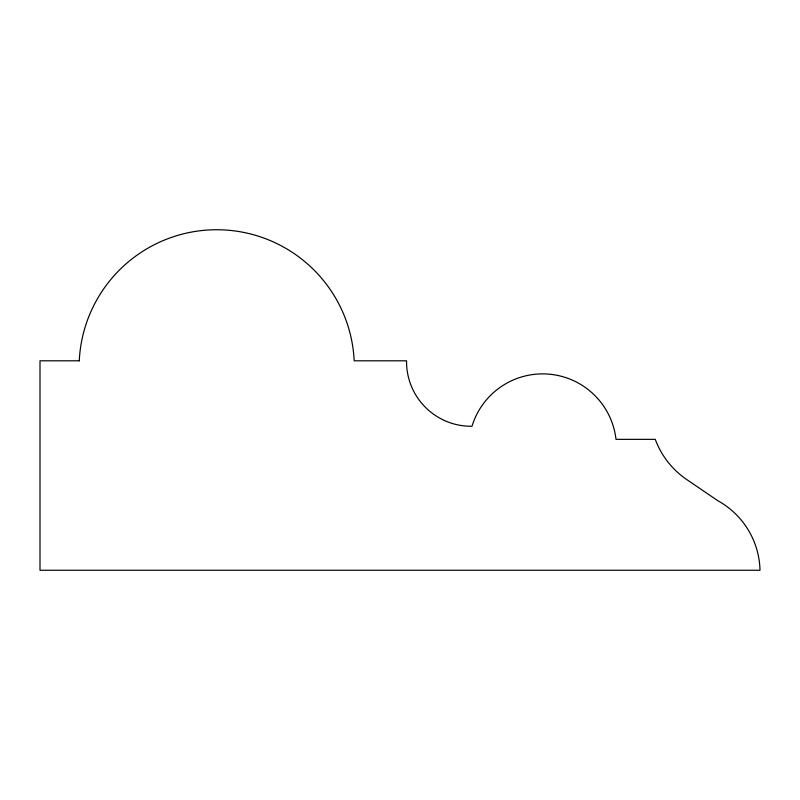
<?xml version="1.0" encoding="UTF-8"?>
<svg xmlns="http://www.w3.org/2000/svg" width="800" height="800" viewBox="0 0 800 800"><rect width="100%" height="100%" fill="white"/><g stroke="black" fill="none" stroke-linecap="round" stroke-linejoin="round"><path stroke-width="1.2" d="M79.27 360.81L40 360.81L40 570.26L760 570.26A81.62 81.62 0 0 0 717.77 500.68L687 479.72A83.58 83.58 0 0 1 655.27 439.35L616 439.35A73.83 73.83 0 0 0 472 426.26A64.57 64.57 0 0 1 406.55 360.81L354.18 360.81A137.61 137.61 0 0 0 216.73 229.74A137.61 137.61 0 0 0 79.27 360.81"/></g></svg>
